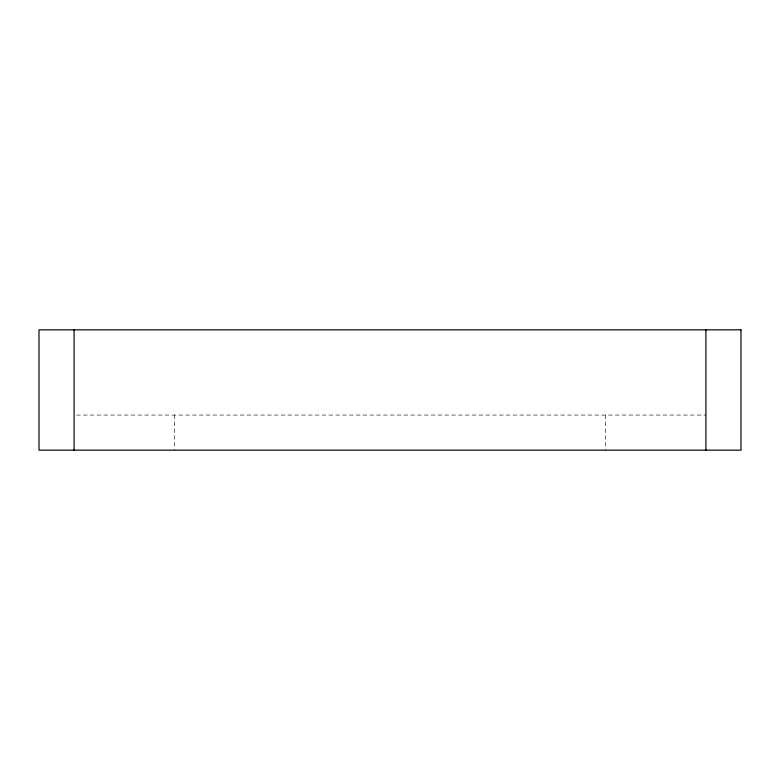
<?xml version="1.0" encoding="UTF-8"?>
<svg xmlns="http://www.w3.org/2000/svg" width="780" height="780" viewBox="0 0 780 780"><rect width="100%" height="100%" fill="white"/><g stroke="black" fill="none" stroke-linecap="round" stroke-linejoin="round"><path stroke-width="0.58" stroke-dasharray="3.9 2.92" d="M76.518 415.067L705.9 415.067M605.611 415.067L605.611 450.167M174.389 415.067L174.389 450.167"/><path stroke-width="1.17" d="M705.9 329.833L705.9 450.167M74.1 329.833L74.1 450.167M741 329.833L39 329.833L39 450.167L741 450.167L741 329.833"/></g></svg>
